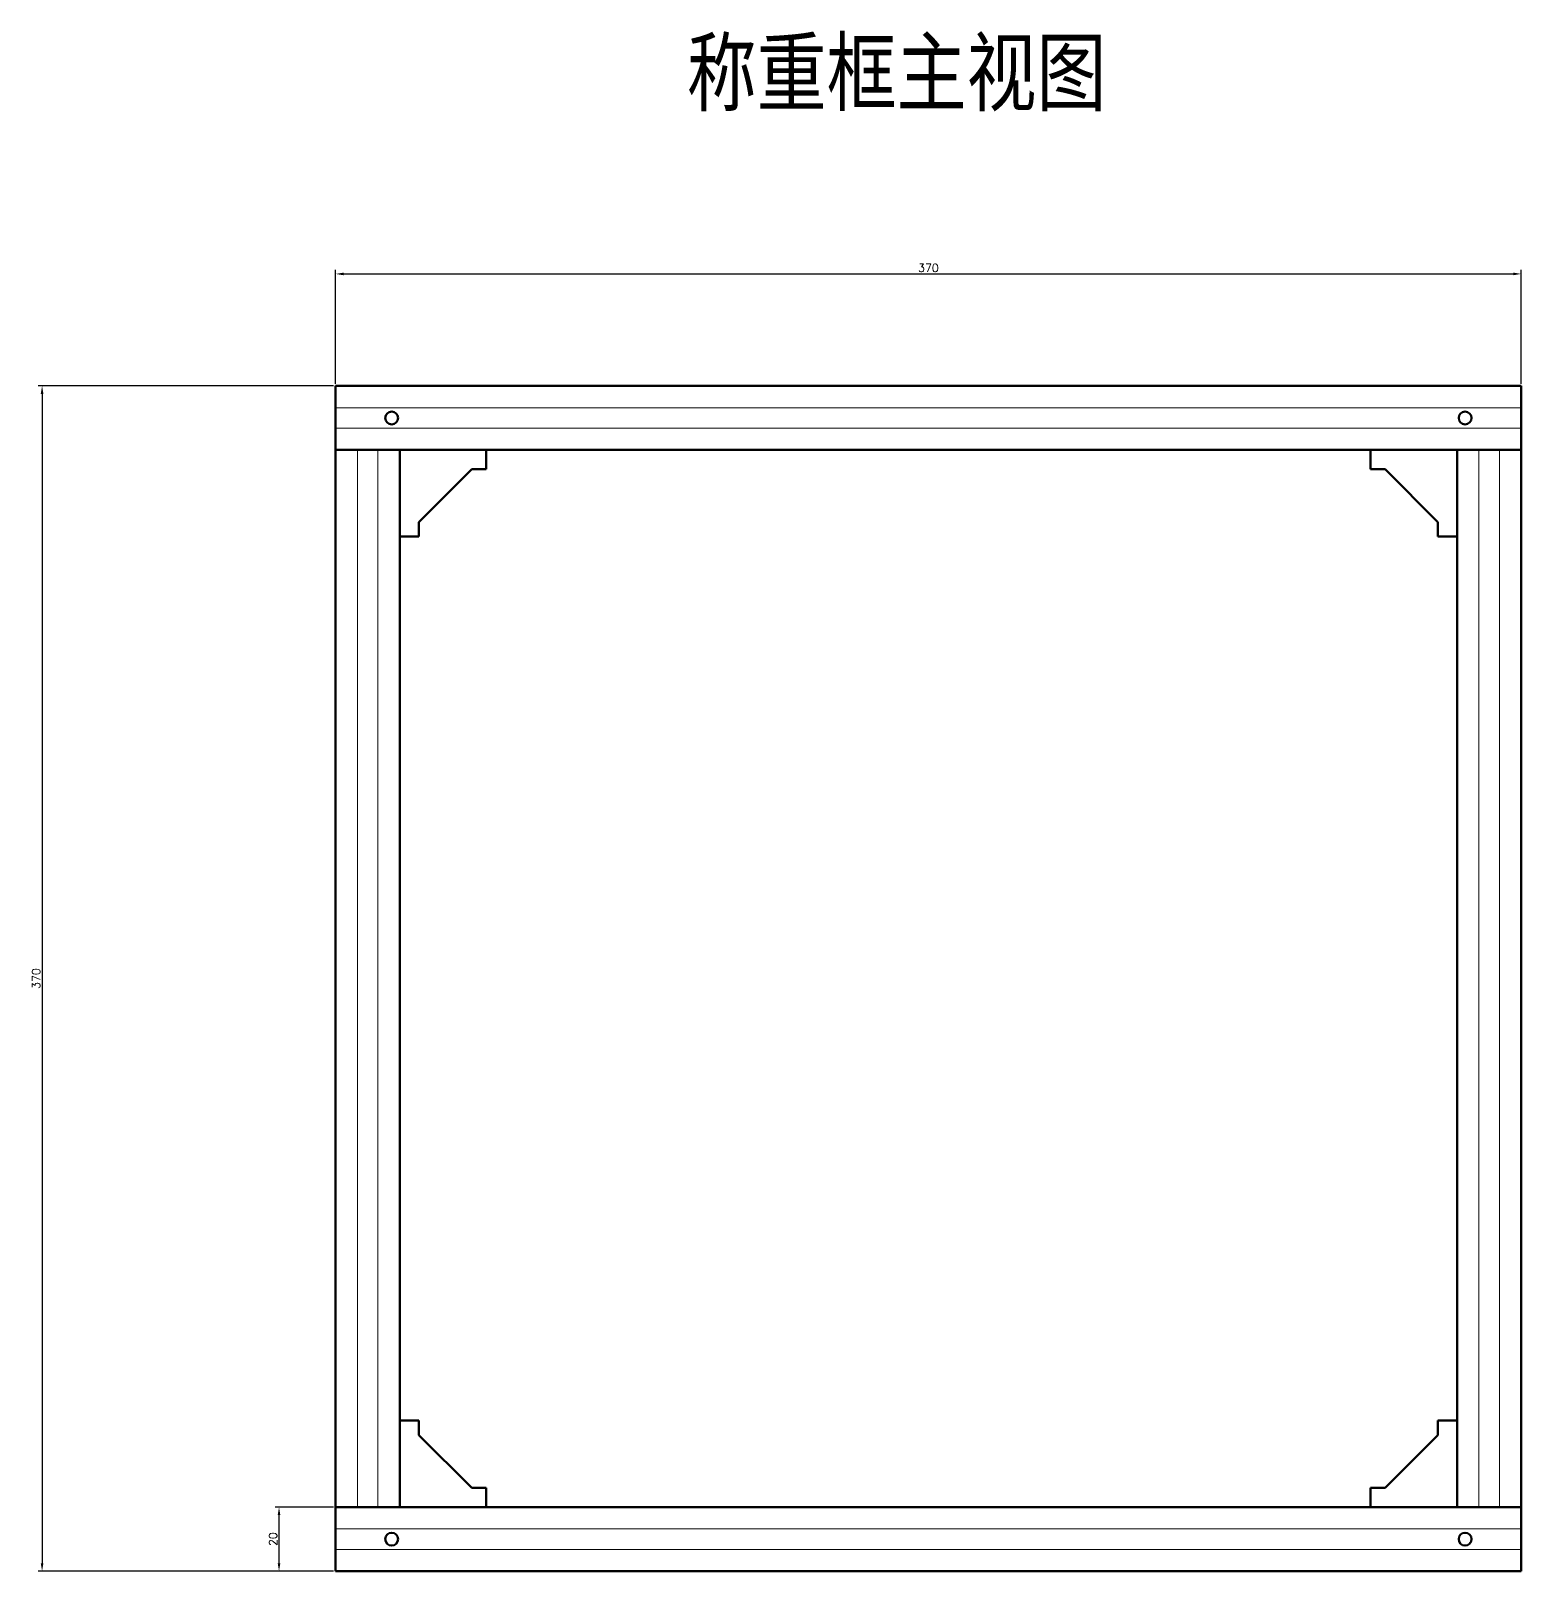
# Model space of a CAD drawing. Header units: millimetres. Extents: x 351 to 2235, y -675 to 500.
# Drawn here: x 1200.5 to 1665.6, y -625.4 to -144.6 of the extents above; entities that cross this region are included whole.
import ezdxf

# ---------------------------------------------------------------- set-up
doc = ezdxf.new("R2010")
doc.units = ezdxf.units.MM
doc.header["$LTSCALE"] = 0.38
doc.layers.add('细实线', color=7, linetype='Continuous', lineweight=20)
doc.styles.get("Standard").update_dxf_attribs({"font": 'txt', "bigfont": 'gbcbig.shx'})
doc.styles.add('工程图中的汉字', font='simfang.ttf', dxfattribs={"width": 0.8})
doc.dimstyles.new('ISO-25', dxfattribs={"dimtxt": 2.5, "dimasz": 2.5, "dimexe": 1.25, "dimexo": 0.625, "dimtad": 1, "dimtxsty": 'Standard', "dimcen": 2.5, "dimadec": 0, "dimazin": 0, "dimtfac": 1, "dimtmove": 0, "dimatfit": 3, "dimfxl": 1, "dimarcsym": 0})

# ---------------------------------------------------------------- blocks, each defined once
blk = doc.blocks.new('*D24')
at = {"layer": 'Defpoints', "color": 0, "lineweight": 20}
for p in [(1665.6, -220.47), (1295.6, -255.43), (1665.6, -255.43)]:
    blk.add_point(p, dxfattribs=at)
at = {"layer": '细实线', "color": 0, "lineweight": -2}
for p, q in [((1295.6, -254.81), (1295.6, -219.22)), ((1298.1, -220.47), (1663.1, -220.47)), ((1665.6, -254.81), (1665.6, -219.22))]:
    blk.add_line(p, q, dxfattribs=at)
at = {"layer": '细实线', "color": 0, "lineweight": 20}
for points in [[(1298.1, -220.06), (1298.1, -220.89), (1295.6, -220.47)], [(1663.1, -220.06), (1663.1, -220.89), (1665.6, -220.47)]]:
    blk.add_solid(points, dxfattribs=at)
at = {"layer": '细实线', "color": 0, "lineweight": 20, "insert": (1480.6, -218.6), "char_height": 2.5, "attachment_point": 5}
blk.add_mtext('370', dxfattribs=at)
blk = doc.blocks.new('*D25')
at = {"layer": 'Defpoints', "color": 0, "lineweight": 20}
for p in [(1295.6, -255.43), (1203.99, -625.43), (1295.6, -625.43)]:
    blk.add_point(p, dxfattribs=at)
at = {"layer": '细实线', "color": 0, "lineweight": -2}
for p, q in [((1294.97, -255.43), (1202.74, -255.43)), ((1203.99, -257.93), (1203.99, -622.93)), ((1294.97, -625.43), (1202.74, -625.43))]:
    blk.add_line(p, q, dxfattribs=at)
at = {"layer": '细实线', "color": 0, "lineweight": 20}
for points in [[(1203.57, -257.93), (1204.41, -257.93), (1203.99, -255.43)], [(1203.57, -622.93), (1204.41, -622.93), (1203.99, -625.43)]]:
    blk.add_solid(points, dxfattribs=at)
at = {"layer": '细实线', "color": 0, "lineweight": 20, "insert": (1202.11, -440.43), "char_height": 2.5, "attachment_point": 5, "rotation": 90}
blk.add_mtext('370', dxfattribs=at)
blk = doc.blocks.new('*D26')
at = {"layer": 'Defpoints', "color": 0, "lineweight": 20}
for p in [(1277.93, -605.43), (1295.6, -605.43), (1294.97, -625.43)]:
    blk.add_point(p, dxfattribs=at)
at = {"layer": '细实线', "color": 0, "lineweight": -2}
for p, q in [((1294.97, -605.43), (1276.68, -605.43)), ((1277.93, -622.93), (1277.93, -607.93)), ((1294.35, -625.43), (1276.68, -625.43))]:
    blk.add_line(p, q, dxfattribs=at)
at = {"layer": '细实线', "color": 0, "lineweight": 20}
for points in [[(1277.52, -607.93), (1278.35, -607.93), (1277.93, -605.43)], [(1277.52, -622.93), (1278.35, -622.93), (1277.93, -625.43)]]:
    blk.add_solid(points, dxfattribs=at)
at = {"layer": '细实线', "color": 0, "lineweight": 20, "insert": (1276.06, -615.43), "char_height": 2.5, "attachment_point": 5, "rotation": 90}
blk.add_mtext('20', dxfattribs=at)

msp = doc.modelspace()

# ---------------------------------------------------------------- linework, layer by layer
at = {"layer": '细实线', "lineweight": 50}
for p, q in [((1295.597, -255.43), (1665.597, -255.43)), ((1295.597, -625.43), (1295.597, -255.43)), ((1665.597, -255.43), (1665.597, -625.43)), ((1295.597, -275.43), (1665.597, -275.43)), ((1315.597, -275.43), (1315.597, -605.43)), ((1315.597, -275.43), (1315.597, -302.43)), ((1342.597, -275.43), (1342.597, -281.43)), ((1618.597, -275.43), (1618.597, -281.43)), ((1645.597, -275.43), (1645.597, -605.43)), ((1321.597, -297.93), (1338.097, -281.43)), ((1342.597, -281.43), (1338.097, -281.43)), ((1618.597, -281.43), (1623.097, -281.43)), ((1639.597, -297.93), (1623.097, -281.43)), ((1321.597, -302.43), (1321.597, -297.93)), ((1639.597, -302.43), (1639.597, -297.93)), ((1315.597, -302.43), (1321.597, -302.43)), ((1645.597, -302.43), (1639.597, -302.43)), ((1315.597, -578.43), (1321.597, -578.43)), ((1321.597, -578.43), (1321.597, -582.93)), ((1645.597, -578.43), (1639.597, -578.43)), ((1639.597, -578.43), (1639.597, -582.93)), ((1321.597, -582.93), (1338.097, -599.43)), ((1639.597, -582.93), (1623.097, -599.43)), ((1342.597, -599.43), (1338.097, -599.43)), ((1342.597, -605.43), (1342.597, -599.43)), ((1618.597, -605.43), (1618.597, -599.43)), ((1618.597, -599.43), (1623.097, -599.43)), ((1295.597, -605.43), (1665.597, -605.43)), ((1665.597, -625.43), (1295.597, -625.43))]:
    msp.add_line(p, q, dxfattribs=at)
at = {"layer": '细实线', "lineweight": 20}
for p, q in [((1295.597, -262.23), (1665.597, -262.23)), ((1295.597, -268.63), (1665.597, -268.63)), ((1302.397, -275.43), (1302.397, -605.43)), ((1308.797, -605.43), (1308.797, -275.43)), ((1652.397, -275.43), (1652.397, -605.43)), ((1658.797, -275.43), (1658.797, -605.43)), ((1665.597, -612.23), (1295.597, -612.23)), ((1665.597, -618.63), (1295.597, -618.63))]:
    msp.add_line(p, q, dxfattribs=at)
at = {"layer": '细实线', "lineweight": 50}
for centre in [(1313.097, -265.43), (1648.097, -265.43), (1313.097, -615.43), (1648.097, -615.43)]:
    msp.add_circle(centre, 2, dxfattribs=at)

# ---------------------------------------------------------------- texts
at = {"layer": '细实线', "lineweight": 20, "insert": (1405.192, -147.548), "char_height": 20, "attachment_point": 1, "style": '工程图中的汉字'}
msp.add_mtext_dynamic_manual_height_columns('称重框主视图', width=186.60177, gutter_width=27.735, heights=[0], dxfattribs=at)

# ---------------------------------------------------------------- dimensions: what is measured, and where the dimension line sits
at = {"layer": '细实线', "lineweight": 20}
dim = msp.add_linear_dim(base=(1665.597, -220.475), p1=(1295.597, -255.43), p2=(1665.597, -255.43), dimstyle='ISO-25', dxfattribs=at)
dim.commit()
dim.dimension.update_dxf_attribs({"geometry": '*D24', "text_midpoint": (1480.597, -218.6)})
for base, p1, p2, picture, middle in [((1203.989, -625.43), (1295.597, -255.43), (1295.597, -625.43), '*D25', (1202.114, -440.43)), ((1277.935, -605.43), (1294.972, -625.43), (1295.597, -605.43), '*D26', (1276.06, -615.43))]:
    dim = msp.add_linear_dim(base=base, p1=p1, p2=p2, angle=90, dimstyle='ISO-25', dxfattribs=at)
    dim.commit()
    dim.dimension.update_dxf_attribs({"geometry": picture, "text_midpoint": middle})

doc.saveas('drawing.dxf')
